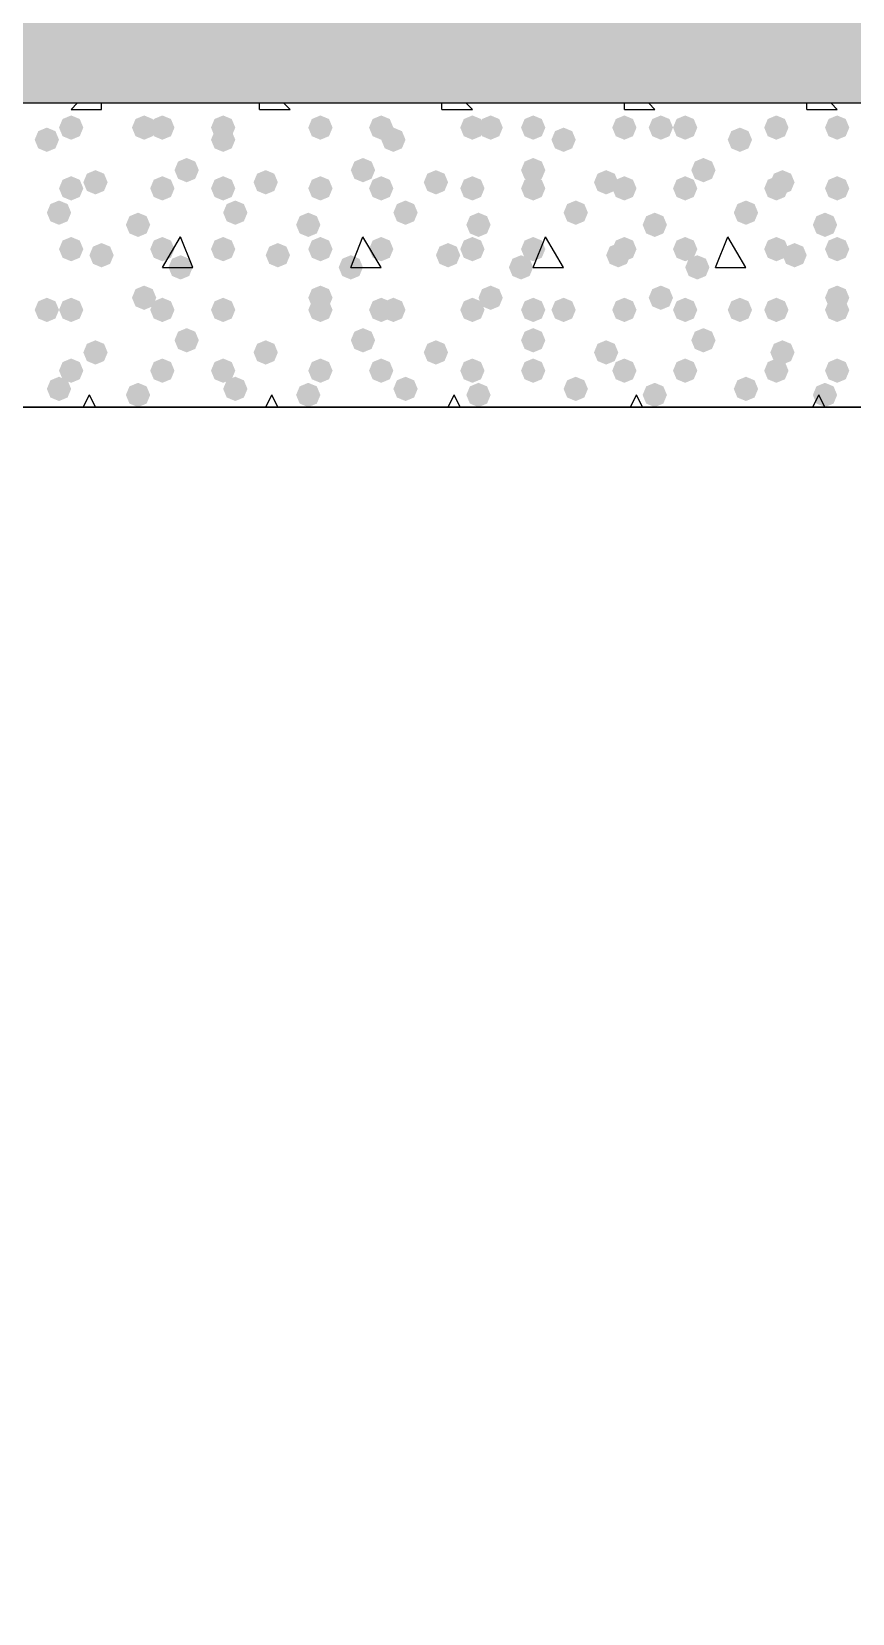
# Model space of a CAD drawing. Header units: millimetres. Extents: x 0 to 420, y 0 to 297.
# Drawn here: x 207.24 to 212.96, y 196.24 to 207.26 of the extents above; entities that cross this region are included whole.
import ezdxf

# ---------------------------------------------------------------- set-up
doc = ezdxf.new("R2010")
doc.units = ezdxf.units.MM
doc.layers.get('0').update_dxf_attribs({"linetype": 'CONTINUOUS'})

msp = doc.modelspace()

# ---------------------------------------------------------------- hatches: boundary and pattern name
at = {"true_color": 0x000008}
h = msp.add_hatch(color=0, dxfattribs=at)
h.paths.add_polyline_path([(385.826, 225.806), (39.708667, 225.806), (385.826, 206.756)], flags=0)
h.paths.add_polyline_path([(39.708667, 225.806), (385.826, 206.756), (39.708667, 206.756)], flags=0)
for points in [[(207.602667, 206.586667), (207.577796, 206.526871), (207.518, 206.502), (207.458204, 206.526871), (207.433333, 206.586667), (207.458204, 206.646462), (207.518, 206.671333), (207.577796, 206.646463)], [(208.110667, 206.586667), (208.085796, 206.526871), (208.026, 206.502), (207.966204, 206.526871), (207.941333, 206.586667), (207.966204, 206.646462), (208.026, 206.671333), (208.085796, 206.646463)], [(208.237667, 206.586667), (208.212796, 206.526871), (208.153, 206.502), (208.093204, 206.526871), (208.068333, 206.586667), (208.093204, 206.646462), (208.153, 206.671333), (208.212796, 206.646463)], [(208.661, 206.586667), (208.636129, 206.526871), (208.576333, 206.502), (208.516538, 206.526871), (208.491667, 206.586667), (208.516537, 206.646462), (208.576333, 206.671333), (208.636129, 206.646463)], [(209.338333, 206.586667), (209.313462, 206.526871), (209.253667, 206.502), (209.193871, 206.526871), (209.169, 206.586667), (209.193871, 206.646462), (209.253667, 206.671333), (209.313462, 206.646463)], [(209.338333, 206.586667), (209.313462, 206.526871), (209.253667, 206.502), (209.193871, 206.526871), (209.169, 206.586667), (209.193871, 206.646462), (209.253667, 206.671333), (209.313462, 206.646463)], [(209.761667, 206.586667), (209.736796, 206.526871), (209.677, 206.502), (209.617204, 206.526871), (209.592333, 206.586667), (209.617204, 206.646462), (209.677, 206.671333), (209.736796, 206.646463)], [(210.396667, 206.586667), (210.371796, 206.526871), (210.312, 206.502), (210.252204, 206.526871), (210.227333, 206.586667), (210.252204, 206.646462), (210.312, 206.671333), (210.371796, 206.646463)], [(210.523667, 206.586667), (210.498796, 206.526871), (210.439, 206.502), (210.379204, 206.526871), (210.354333, 206.586667), (210.379204, 206.646462), (210.439, 206.671333), (210.498796, 206.646463)], [(210.82, 206.586667), (210.795129, 206.526871), (210.735333, 206.502), (210.675538, 206.526871), (210.650667, 206.586667), (210.675537, 206.646462), (210.735333, 206.671333), (210.795129, 206.646463)], [(211.455, 206.586667), (211.430129, 206.526871), (211.370333, 206.502), (211.310538, 206.526871), (211.285667, 206.586667), (211.310537, 206.646462), (211.370333, 206.671333), (211.430129, 206.646463)], [(211.709, 206.586667), (211.684129, 206.526871), (211.624333, 206.502), (211.564538, 206.526871), (211.539667, 206.586667), (211.564537, 206.646462), (211.624333, 206.671333), (211.684129, 206.646463)], [(211.878333, 206.586667), (211.853462, 206.526871), (211.793667, 206.502), (211.733871, 206.526871), (211.709, 206.586667), (211.733871, 206.646462), (211.793667, 206.671333), (211.853462, 206.646463)], [(212.513333, 206.586667), (212.488463, 206.526871), (212.428667, 206.502), (212.368871, 206.526871), (212.344, 206.586667), (212.368871, 206.646462), (212.428667, 206.671333), (212.488462, 206.646463)], [(212.936667, 206.586667), (212.911796, 206.526871), (212.852, 206.502), (212.792204, 206.526871), (212.767333, 206.586667), (212.792204, 206.646462), (212.852, 206.671333), (212.911796, 206.646463)], [(212.936667, 206.586667), (212.911796, 206.526871), (212.852, 206.502), (212.792204, 206.526871), (212.767333, 206.586667), (212.792204, 206.646462), (212.852, 206.671333), (212.911796, 206.646463)], [(207.433333, 206.502), (207.408462, 206.442204), (207.348667, 206.417333), (207.288871, 206.442204), (207.264, 206.502), (207.288871, 206.561796), (207.348667, 206.586667), (207.408462, 206.561796)], [(208.661, 206.502), (208.636129, 206.442204), (208.576333, 206.417333), (208.516538, 206.442204), (208.491667, 206.502), (208.516537, 206.561796), (208.576333, 206.586667), (208.636129, 206.561796)], [(209.846333, 206.502), (209.821463, 206.442204), (209.761667, 206.417333), (209.701871, 206.442204), (209.677, 206.502), (209.701871, 206.561796), (209.761667, 206.586667), (209.821462, 206.561796)], [(211.031667, 206.502), (211.006796, 206.442204), (210.947, 206.417333), (210.887204, 206.442204), (210.862333, 206.502), (210.887204, 206.561796), (210.947, 206.586667), (211.006796, 206.561796)], [(212.259333, 206.502), (212.234463, 206.442204), (212.174667, 206.417333), (212.114871, 206.442204), (212.09, 206.502), (212.114871, 206.561796), (212.174667, 206.586667), (212.234462, 206.561796)], [(207.772, 206.205667), (207.747129, 206.145871), (207.687333, 206.121), (207.627537, 206.145871), (207.602667, 206.205667), (207.627537, 206.265462), (207.687333, 206.290333), (207.747129, 206.265463)], [(208.407, 206.290333), (208.382129, 206.230537), (208.322333, 206.205667), (208.262538, 206.230537), (208.237667, 206.290333), (208.262537, 206.350129), (208.322333, 206.375), (208.382129, 206.350129)], [(208.957333, 206.205667), (208.932462, 206.145871), (208.872667, 206.121), (208.812871, 206.145871), (208.788, 206.205667), (208.812871, 206.265462), (208.872667, 206.290333), (208.932462, 206.265463)], [(209.634667, 206.290333), (209.609796, 206.230537), (209.55, 206.205667), (209.490204, 206.230537), (209.465333, 206.290333), (209.490204, 206.350129), (209.55, 206.375), (209.609796, 206.350129)], [(210.142667, 206.205667), (210.117796, 206.145871), (210.058, 206.121), (209.998204, 206.145871), (209.973333, 206.205667), (209.998204, 206.265462), (210.058, 206.290333), (210.117796, 206.265463)], [(210.82, 206.290333), (210.795129, 206.230537), (210.735333, 206.205667), (210.675538, 206.230537), (210.650667, 206.290333), (210.675537, 206.350129), (210.735333, 206.375), (210.795129, 206.350129)], [(211.328, 206.205667), (211.303129, 206.145871), (211.243333, 206.121), (211.183538, 206.145871), (211.158667, 206.205667), (211.183537, 206.265462), (211.243333, 206.290333), (211.303129, 206.265463)], [(212.005333, 206.290333), (211.980462, 206.230537), (211.920667, 206.205667), (211.860871, 206.230537), (211.836, 206.290333), (211.860871, 206.350129), (211.920667, 206.375), (211.980462, 206.350129)], [(212.555667, 206.205667), (212.530796, 206.145871), (212.471, 206.121), (212.411204, 206.145871), (212.386333, 206.205667), (212.411204, 206.265462), (212.471, 206.290333), (212.530796, 206.265463)], [(207.602667, 206.163333), (207.577796, 206.103537), (207.518, 206.078667), (207.458204, 206.103537), (207.433333, 206.163333), (207.458204, 206.223129), (207.518, 206.248), (207.577796, 206.223129)], [(208.237667, 206.163333), (208.212796, 206.103537), (208.153, 206.078667), (208.093204, 206.103537), (208.068333, 206.163333), (208.093204, 206.223129), (208.153, 206.248), (208.212796, 206.223129)], [(208.661, 206.163333), (208.636129, 206.103537), (208.576333, 206.078667), (208.516538, 206.103537), (208.491667, 206.163333), (208.516537, 206.223129), (208.576333, 206.248), (208.636129, 206.223129)], [(209.338333, 206.163333), (209.313462, 206.103537), (209.253667, 206.078667), (209.193871, 206.103537), (209.169, 206.163333), (209.193871, 206.223129), (209.253667, 206.248), (209.313462, 206.223129)], [(209.761667, 206.163333), (209.736796, 206.103537), (209.677, 206.078667), (209.617204, 206.103537), (209.592333, 206.163333), (209.617204, 206.223129), (209.677, 206.248), (209.736796, 206.223129)], [(210.396667, 206.163333), (210.371796, 206.103537), (210.312, 206.078667), (210.252204, 206.103537), (210.227333, 206.163333), (210.252204, 206.223129), (210.312, 206.248), (210.371796, 206.223129)], [(210.82, 206.163333), (210.795129, 206.103537), (210.735333, 206.078667), (210.675538, 206.103537), (210.650667, 206.163333), (210.675537, 206.223129), (210.735333, 206.248), (210.795129, 206.223129)], [(211.455, 206.163333), (211.430129, 206.103537), (211.370333, 206.078667), (211.310538, 206.103537), (211.285667, 206.163333), (211.310537, 206.223129), (211.370333, 206.248), (211.430129, 206.223129)], [(211.878333, 206.163333), (211.853462, 206.103537), (211.793667, 206.078667), (211.733871, 206.103537), (211.709, 206.163333), (211.733871, 206.223129), (211.793667, 206.248), (211.853462, 206.223129)], [(212.513333, 206.163333), (212.488463, 206.103537), (212.428667, 206.078667), (212.368871, 206.103537), (212.344, 206.163333), (212.368871, 206.223129), (212.428667, 206.248), (212.488462, 206.223129)], [(212.936667, 206.163333), (212.911796, 206.103537), (212.852, 206.078667), (212.792204, 206.103537), (212.767333, 206.163333), (212.792204, 206.223129), (212.852, 206.248), (212.911796, 206.223129)], [(207.518, 205.994), (207.493129, 205.934204), (207.433333, 205.909333), (207.373538, 205.934204), (207.348667, 205.994), (207.373537, 206.053796), (207.433333, 206.078667), (207.493129, 206.053796)], [(208.745667, 205.994), (208.720796, 205.934204), (208.661, 205.909333), (208.601204, 205.934204), (208.576333, 205.994), (208.601204, 206.053796), (208.661, 206.078667), (208.720796, 206.053796)], [(209.931, 205.994), (209.906129, 205.934204), (209.846333, 205.909333), (209.786538, 205.934204), (209.761667, 205.994), (209.786537, 206.053796), (209.846333, 206.078667), (209.906129, 206.053796)], [(211.116333, 205.994), (211.091462, 205.934204), (211.031667, 205.909333), (210.971871, 205.934204), (210.947, 205.994), (210.971871, 206.053796), (211.031667, 206.078667), (211.091462, 206.053796)], [(212.301667, 205.994), (212.276796, 205.934204), (212.217, 205.909333), (212.157204, 205.934204), (212.132333, 205.994), (212.157204, 206.053796), (212.217, 206.078667), (212.276796, 206.053796)], [(208.068333, 205.909333), (208.043462, 205.849538), (207.983667, 205.824667), (207.923871, 205.849538), (207.899, 205.909333), (207.923871, 205.969129), (207.983667, 205.994), (208.043462, 205.969129)], [(209.253667, 205.909333), (209.228796, 205.849538), (209.169, 205.824667), (209.109204, 205.849538), (209.084333, 205.909333), (209.109204, 205.969129), (209.169, 205.994), (209.228796, 205.969129)], [(210.439, 205.909333), (210.414129, 205.849538), (210.354333, 205.824667), (210.294537, 205.849538), (210.269667, 205.909333), (210.294537, 205.969129), (210.354333, 205.994), (210.414129, 205.969129)], [(211.666667, 205.909333), (211.641796, 205.849538), (211.582, 205.824667), (211.522204, 205.849538), (211.497333, 205.909333), (211.522204, 205.969129), (211.582, 205.994), (211.641796, 205.969129)], [(212.852, 205.909333), (212.827129, 205.849538), (212.767333, 205.824667), (212.707538, 205.849538), (212.682667, 205.909333), (212.707537, 205.969129), (212.767333, 205.994), (212.827129, 205.969129)], [(207.602667, 205.74), (207.577796, 205.680204), (207.518, 205.655333), (207.458204, 205.680204), (207.433333, 205.74), (207.458204, 205.799796), (207.518, 205.824667), (207.577796, 205.799796)], [(207.814333, 205.697667), (207.789463, 205.637871), (207.729667, 205.613), (207.669871, 205.637871), (207.645, 205.697667), (207.669871, 205.757462), (207.729667, 205.782333), (207.789462, 205.757463)], [(208.237667, 205.74), (208.212796, 205.680204), (208.153, 205.655333), (208.093204, 205.680204), (208.068333, 205.74), (208.093204, 205.799796), (208.153, 205.824667), (208.212796, 205.799796)], [(208.661, 205.74), (208.636129, 205.680204), (208.576333, 205.655333), (208.516538, 205.680204), (208.491667, 205.74), (208.516537, 205.799796), (208.576333, 205.824667), (208.636129, 205.799796)], [(209.042, 205.697667), (209.017129, 205.637871), (208.957333, 205.613), (208.897538, 205.637871), (208.872667, 205.697667), (208.897537, 205.757462), (208.957333, 205.782333), (209.017129, 205.757463)], [(209.338333, 205.74), (209.313462, 205.680204), (209.253667, 205.655333), (209.193871, 205.680204), (209.169, 205.74), (209.193871, 205.799796), (209.253667, 205.824667), (209.313462, 205.799796)], [(209.761667, 205.74), (209.736796, 205.680204), (209.677, 205.655333), (209.617204, 205.680204), (209.592333, 205.74), (209.617204, 205.799796), (209.677, 205.824667), (209.736796, 205.799796)], [(210.227333, 205.697667), (210.202462, 205.637871), (210.142667, 205.613), (210.082871, 205.637871), (210.058, 205.697667), (210.082871, 205.757462), (210.142667, 205.782333), (210.202462, 205.757463)], [(210.396667, 205.74), (210.371796, 205.680204), (210.312, 205.655333), (210.252204, 205.680204), (210.227333, 205.74), (210.252204, 205.799796), (210.312, 205.824667), (210.371796, 205.799796)], [(210.82, 205.74), (210.795129, 205.680204), (210.735333, 205.655333), (210.675538, 205.680204), (210.650667, 205.74), (210.675537, 205.799796), (210.735333, 205.824667), (210.795129, 205.799796)], [(211.412667, 205.697667), (211.387796, 205.637871), (211.328, 205.613), (211.268204, 205.637871), (211.243333, 205.697667), (211.268204, 205.757462), (211.328, 205.782333), (211.387796, 205.757463)], [(211.455, 205.74), (211.430129, 205.680204), (211.370333, 205.655333), (211.310538, 205.680204), (211.285667, 205.74), (211.310537, 205.799796), (211.370333, 205.824667), (211.430129, 205.799796)], [(211.878333, 205.74), (211.853462, 205.680204), (211.793667, 205.655333), (211.733871, 205.680204), (211.709, 205.74), (211.733871, 205.799796), (211.793667, 205.824667), (211.853462, 205.799796)], [(212.513333, 205.74), (212.488463, 205.680204), (212.428667, 205.655333), (212.368871, 205.680204), (212.344, 205.74), (212.368871, 205.799796), (212.428667, 205.824667), (212.488462, 205.799796)], [(212.640333, 205.697667), (212.615462, 205.637871), (212.555667, 205.613), (212.495871, 205.637871), (212.471, 205.697667), (212.495871, 205.757462), (212.555667, 205.782333), (212.615462, 205.757463)], [(212.936667, 205.74), (212.911796, 205.680204), (212.852, 205.655333), (212.792204, 205.680204), (212.767333, 205.74), (212.792204, 205.799796), (212.852, 205.824667), (212.911796, 205.799796)], [(208.364667, 205.613), (208.339796, 205.553204), (208.28, 205.528333), (208.220204, 205.553204), (208.195333, 205.613), (208.220204, 205.672796), (208.28, 205.697667), (208.339796, 205.672796)], [(209.55, 205.613), (209.525129, 205.553204), (209.465333, 205.528333), (209.405538, 205.553204), (209.380667, 205.613), (209.405537, 205.672796), (209.465333, 205.697667), (209.525129, 205.672796)], [(210.735333, 205.613), (210.710462, 205.553204), (210.650667, 205.528333), (210.590871, 205.553204), (210.566, 205.613), (210.590871, 205.672796), (210.650667, 205.697667), (210.710462, 205.672796)], [(211.963, 205.613), (211.938129, 205.553204), (211.878333, 205.528333), (211.818537, 205.553204), (211.793667, 205.613), (211.818537, 205.672796), (211.878333, 205.697667), (211.938129, 205.672796)], [(207.433333, 205.316667), (207.408462, 205.256871), (207.348667, 205.232), (207.288871, 205.256871), (207.264, 205.316667), (207.288871, 205.376462), (207.348667, 205.401333), (207.408462, 205.376463)], [(207.602667, 205.316667), (207.577796, 205.256871), (207.518, 205.232), (207.458204, 205.256871), (207.433333, 205.316667), (207.458204, 205.376462), (207.518, 205.401333), (207.577796, 205.376463)], [(208.110667, 205.401333), (208.085796, 205.341537), (208.026, 205.316667), (207.966204, 205.341537), (207.941333, 205.401333), (207.966204, 205.461129), (208.026, 205.486), (208.085796, 205.461129)], [(208.237667, 205.316667), (208.212796, 205.256871), (208.153, 205.232), (208.093204, 205.256871), (208.068333, 205.316667), (208.093204, 205.376462), (208.153, 205.401333), (208.212796, 205.376463)], [(208.661, 205.316667), (208.636129, 205.256871), (208.576333, 205.232), (208.516538, 205.256871), (208.491667, 205.316667), (208.516537, 205.376462), (208.576333, 205.401333), (208.636129, 205.376463)], [(208.661, 205.316667), (208.636129, 205.256871), (208.576333, 205.232), (208.516538, 205.256871), (208.491667, 205.316667), (208.516537, 205.376462), (208.576333, 205.401333), (208.636129, 205.376463)], [(209.338333, 205.401333), (209.313462, 205.341537), (209.253667, 205.316667), (209.193871, 205.341537), (209.169, 205.401333), (209.193871, 205.461129), (209.253667, 205.486), (209.313462, 205.461129)], [(209.338333, 205.316667), (209.313462, 205.256871), (209.253667, 205.232), (209.193871, 205.256871), (209.169, 205.316667), (209.193871, 205.376462), (209.253667, 205.401333), (209.313462, 205.376463)], [(209.761667, 205.316667), (209.736796, 205.256871), (209.677, 205.232), (209.617204, 205.256871), (209.592333, 205.316667), (209.617204, 205.376462), (209.677, 205.401333), (209.736796, 205.376463)], [(209.846333, 205.316667), (209.821463, 205.256871), (209.761667, 205.232), (209.701871, 205.256871), (209.677, 205.316667), (209.701871, 205.376462), (209.761667, 205.401333), (209.821462, 205.376463)], [(210.396667, 205.316667), (210.371796, 205.256871), (210.312, 205.232), (210.252204, 205.256871), (210.227333, 205.316667), (210.252204, 205.376462), (210.312, 205.401333), (210.371796, 205.376463)], [(210.523667, 205.401333), (210.498796, 205.341537), (210.439, 205.316667), (210.379204, 205.341537), (210.354333, 205.401333), (210.379204, 205.461129), (210.439, 205.486), (210.498796, 205.461129)], [(210.82, 205.316667), (210.795129, 205.256871), (210.735333, 205.232), (210.675538, 205.256871), (210.650667, 205.316667), (210.675537, 205.376462), (210.735333, 205.401333), (210.795129, 205.376463)], [(211.031667, 205.316667), (211.006796, 205.256871), (210.947, 205.232), (210.887204, 205.256871), (210.862333, 205.316667), (210.887204, 205.376462), (210.947, 205.401333), (211.006796, 205.376463)], [(211.455, 205.316667), (211.430129, 205.256871), (211.370333, 205.232), (211.310538, 205.256871), (211.285667, 205.316667), (211.310537, 205.376462), (211.370333, 205.401333), (211.430129, 205.376463)], [(211.709, 205.401333), (211.684129, 205.341537), (211.624333, 205.316667), (211.564538, 205.341537), (211.539667, 205.401333), (211.564537, 205.461129), (211.624333, 205.486), (211.684129, 205.461129)], [(211.878333, 205.316667), (211.853462, 205.256871), (211.793667, 205.232), (211.733871, 205.256871), (211.709, 205.316667), (211.733871, 205.376462), (211.793667, 205.401333), (211.853462, 205.376463)], [(212.259333, 205.316667), (212.234463, 205.256871), (212.174667, 205.232), (212.114871, 205.256871), (212.09, 205.316667), (212.114871, 205.376462), (212.174667, 205.401333), (212.234462, 205.376463)], [(212.513333, 205.316667), (212.488463, 205.256871), (212.428667, 205.232), (212.368871, 205.256871), (212.344, 205.316667), (212.368871, 205.376462), (212.428667, 205.401333), (212.488462, 205.376463)], [(212.936667, 205.401333), (212.911796, 205.341537), (212.852, 205.316667), (212.792204, 205.341537), (212.767333, 205.401333), (212.792204, 205.461129), (212.852, 205.486), (212.911796, 205.461129)], [(212.936667, 205.316667), (212.911796, 205.256871), (212.852, 205.232), (212.792204, 205.256871), (212.767333, 205.316667), (212.792204, 205.376462), (212.852, 205.401333), (212.911796, 205.376463)], [(208.407, 205.105), (208.382129, 205.045204), (208.322333, 205.020333), (208.262538, 205.045204), (208.237667, 205.105), (208.262537, 205.164796), (208.322333, 205.189667), (208.382129, 205.164796)], [(209.634667, 205.105), (209.609796, 205.045204), (209.55, 205.020333), (209.490204, 205.045204), (209.465333, 205.105), (209.490204, 205.164796), (209.55, 205.189667), (209.609796, 205.164796)], [(210.82, 205.105), (210.795129, 205.045204), (210.735333, 205.020333), (210.675538, 205.045204), (210.650667, 205.105), (210.675537, 205.164796), (210.735333, 205.189667), (210.795129, 205.164796)], [(212.005333, 205.105), (211.980462, 205.045204), (211.920667, 205.020333), (211.860871, 205.045204), (211.836, 205.105), (211.860871, 205.164796), (211.920667, 205.189667), (211.980462, 205.164796)], [(207.772, 205.020333), (207.747129, 204.960537), (207.687333, 204.935667), (207.627537, 204.960537), (207.602667, 205.020333), (207.627537, 205.080129), (207.687333, 205.105), (207.747129, 205.080129)], [(208.957333, 205.020333), (208.932462, 204.960537), (208.872667, 204.935667), (208.812871, 204.960537), (208.788, 205.020333), (208.812871, 205.080129), (208.872667, 205.105), (208.932462, 205.080129)], [(210.142667, 205.020333), (210.117796, 204.960537), (210.058, 204.935667), (209.998204, 204.960537), (209.973333, 205.020333), (209.998204, 205.080129), (210.058, 205.105), (210.117796, 205.080129)], [(211.328, 205.020333), (211.303129, 204.960537), (211.243333, 204.935667), (211.183538, 204.960537), (211.158667, 205.020333), (211.183537, 205.080129), (211.243333, 205.105), (211.303129, 205.080129)], [(212.555667, 205.020333), (212.530796, 204.960537), (212.471, 204.935667), (212.411204, 204.960537), (212.386333, 205.020333), (212.411204, 205.080129), (212.471, 205.105), (212.530796, 205.080129)], [(207.602667, 204.893333), (207.577796, 204.833537), (207.518, 204.808667), (207.458204, 204.833537), (207.433333, 204.893333), (207.458204, 204.953129), (207.518, 204.978), (207.577796, 204.953129)], [(208.237667, 204.893333), (208.212796, 204.833537), (208.153, 204.808667), (208.093204, 204.833537), (208.068333, 204.893333), (208.093204, 204.953129), (208.153, 204.978), (208.212796, 204.953129)], [(208.661, 204.893333), (208.636129, 204.833537), (208.576333, 204.808667), (208.516538, 204.833537), (208.491667, 204.893333), (208.516537, 204.953129), (208.576333, 204.978), (208.636129, 204.953129)], [(209.338333, 204.893333), (209.313462, 204.833537), (209.253667, 204.808667), (209.193871, 204.833537), (209.169, 204.893333), (209.193871, 204.953129), (209.253667, 204.978), (209.313462, 204.953129)], [(209.761667, 204.893333), (209.736796, 204.833537), (209.677, 204.808667), (209.617204, 204.833537), (209.592333, 204.893333), (209.617204, 204.953129), (209.677, 204.978), (209.736796, 204.953129)], [(210.396667, 204.893333), (210.371796, 204.833537), (210.312, 204.808667), (210.252204, 204.833537), (210.227333, 204.893333), (210.252204, 204.953129), (210.312, 204.978), (210.371796, 204.953129)], [(210.82, 204.893333), (210.795129, 204.833537), (210.735333, 204.808667), (210.675538, 204.833537), (210.650667, 204.893333), (210.675537, 204.953129), (210.735333, 204.978), (210.795129, 204.953129)], [(211.455, 204.893333), (211.430129, 204.833537), (211.370333, 204.808667), (211.310538, 204.833537), (211.285667, 204.893333), (211.310537, 204.953129), (211.370333, 204.978), (211.430129, 204.953129)], [(211.878333, 204.893333), (211.853462, 204.833537), (211.793667, 204.808667), (211.733871, 204.833537), (211.709, 204.893333), (211.733871, 204.953129), (211.793667, 204.978), (211.853462, 204.953129)], [(212.513333, 204.893333), (212.488463, 204.833537), (212.428667, 204.808667), (212.368871, 204.833537), (212.344, 204.893333), (212.368871, 204.953129), (212.428667, 204.978), (212.488462, 204.953129)], [(212.936667, 204.893333), (212.911796, 204.833537), (212.852, 204.808667), (212.792204, 204.833537), (212.767333, 204.893333), (212.792204, 204.953129), (212.852, 204.978), (212.911796, 204.953129)], [(207.518, 204.766333), (207.493129, 204.706537), (207.433333, 204.681667), (207.373538, 204.706537), (207.348667, 204.766333), (207.373537, 204.826129), (207.433333, 204.851), (207.493129, 204.826129)], [(208.745667, 204.766333), (208.720796, 204.706537), (208.661, 204.681667), (208.601204, 204.706537), (208.576333, 204.766333), (208.601204, 204.826129), (208.661, 204.851), (208.720796, 204.826129)], [(209.931, 204.766333), (209.906129, 204.706537), (209.846333, 204.681667), (209.786538, 204.706537), (209.761667, 204.766333), (209.786537, 204.826129), (209.846333, 204.851), (209.906129, 204.826129)], [(211.116333, 204.766333), (211.091462, 204.706537), (211.031667, 204.681667), (210.971871, 204.706537), (210.947, 204.766333), (210.971871, 204.826129), (211.031667, 204.851), (211.091462, 204.826129)], [(212.301667, 204.766333), (212.276796, 204.706537), (212.217, 204.681667), (212.157204, 204.706537), (212.132333, 204.766333), (212.157204, 204.826129), (212.217, 204.851), (212.276796, 204.826129)], [(208.068333, 204.724), (208.043462, 204.664204), (207.983667, 204.639333), (207.923871, 204.664204), (207.899, 204.724), (207.923871, 204.783796), (207.983667, 204.808667), (208.043462, 204.783796)], [(209.253667, 204.724), (209.228796, 204.664204), (209.169, 204.639333), (209.109204, 204.664204), (209.084333, 204.724), (209.109204, 204.783796), (209.169, 204.808667), (209.228796, 204.783796)], [(210.439, 204.724), (210.414129, 204.664204), (210.354333, 204.639333), (210.294537, 204.664204), (210.269667, 204.724), (210.294537, 204.783796), (210.354333, 204.808667), (210.414129, 204.783796)], [(211.666667, 204.724), (211.641796, 204.664204), (211.582, 204.639333), (211.522204, 204.664204), (211.497333, 204.724), (211.522204, 204.783796), (211.582, 204.808667), (211.641796, 204.783796)], [(212.852, 204.724), (212.827129, 204.664204), (212.767333, 204.639333), (212.707538, 204.664204), (212.682667, 204.724), (212.707537, 204.783796), (212.767333, 204.808667), (212.827129, 204.783796)]]:
    msp.add_hatch(color=0, dxfattribs=at).paths.add_polyline_path(points, flags=0)

# ---------------------------------------------------------------- linework, layer by layer
at = {"color": 0, "true_color": 0x000008}
msp.add_lwpolyline([(39.708667, 225.806), (385.826, 206.756), (39.708667, 206.756)], close=True, dxfattribs=at)
at = {"color": 0, "true_color": 0x000007}
msp.add_lwpolyline([(38.650333, 185.547), (38.650333, 162.263667), (386.884333, 162.263667), (386.884333, 185.547), (224.409, 185.547), (224.409, 206.756), (201.125667, 206.756), (201.125667, 185.547)], close=True, dxfattribs=at)
msp.add_lwpolyline([(38.650333, 185.547), (38.650333, 162.263667), (386.884333, 162.263667), (386.884333, 185.547), (224.409, 185.547), (224.409, 206.756), (201.125667, 206.756), (201.125667, 185.547)], close=True, dxfattribs=at)
for points in [[(222.292333, 206.756), (203.242333, 206.756)], [(203.242333, 204.639333), (222.292333, 204.639333)]]:
    msp.add_lwpolyline(points, dxfattribs=at)
at = {"color": 0, "true_color": 0x000008}
for points in [[(207.518, 206.713667), (207.560333, 206.756)], [(207.729667, 206.713667), (207.729667, 206.756)], [(208.830333, 206.713667), (208.830333, 206.756)], [(209.042, 206.713667), (208.999667, 206.756)], [(210.100333, 206.713667), (210.100333, 206.756)], [(210.312, 206.713667), (210.269667, 206.756)], [(211.370333, 206.713667), (211.370333, 206.756)], [(211.582, 206.713667), (211.539667, 206.756)], [(212.640333, 206.713667), (212.640333, 206.756)], [(212.852, 206.713667), (212.809667, 206.756)], [(207.518, 206.713667), (207.729667, 206.713667)], [(208.830333, 206.713667), (209.042, 206.713667)], [(210.100333, 206.713667), (210.312, 206.713667)], [(211.370333, 206.713667), (211.582, 206.713667)], [(212.640333, 206.713667), (212.852, 206.713667)], [(208.153, 205.613), (208.28, 205.824667)], [(208.364667, 205.613), (208.28, 205.824667)], [(209.465333, 205.613), (209.55, 205.824667)], [(209.677, 205.613), (209.55, 205.824667)], [(210.735333, 205.613), (210.82, 205.824667)], [(210.947, 205.613), (210.82, 205.824667)], [(212.005333, 205.613), (212.09, 205.824667)], [(212.217, 205.613), (212.09, 205.824667)], [(208.153, 205.613), (208.364667, 205.613)], [(209.465333, 205.613), (209.677, 205.613)], [(210.735333, 205.613), (210.947, 205.613)], [(212.005333, 205.613), (212.217, 205.613)], [(207.602667, 204.639333), (207.645, 204.724)], [(207.687333, 204.639333), (207.645, 204.724)], [(208.872667, 204.639333), (208.915, 204.724)], [(208.957333, 204.639333), (208.915, 204.724)], [(210.142667, 204.639333), (210.185, 204.724)], [(210.227333, 204.639333), (210.185, 204.724)], [(211.412667, 204.639333), (211.455, 204.724)], [(211.497333, 204.639333), (211.455, 204.724)], [(212.682667, 204.639333), (212.725, 204.724)], [(212.767333, 204.639333), (212.725, 204.724)]]:
    msp.add_lwpolyline(points, dxfattribs=at)
at = {"color": 0, "true_color": 0x0000fd}
msp.add_lwpolyline([(40.767, 164.380333), (384.767667, 164.380333), (384.767667, 183.430333), (222.292333, 183.430333), (222.292333, 204.639333), (203.242333, 204.639333), (203.242333, 183.430333), (40.767, 183.430333)], close=True, dxfattribs=at)

doc.saveas('drawing.dxf')
